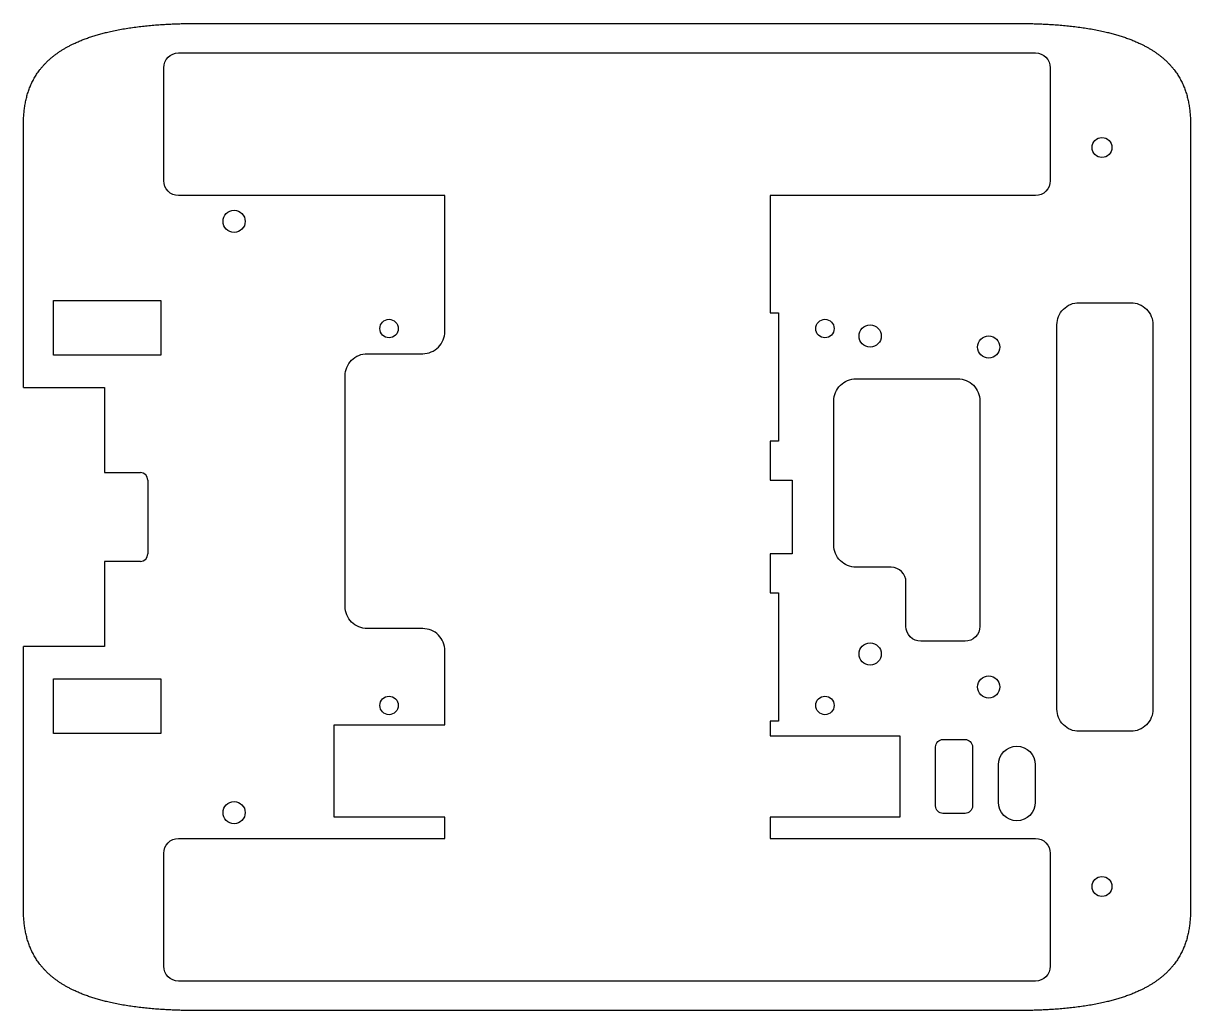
# Model space of a CAD drawing. Header units: millimetres. Extents: x -79 to 79, y -67 to 67.
import ezdxf

# ---------------------------------------------------------------- set-up
doc = ezdxf.new("R2010")
doc.units = ezdxf.units.MM

msp = doc.modelspace()

# ---------------------------------------------------------------- linework, layer by layer
for p, q in [((-55, 66.79), (55, 66.79)), ((-79, 17.5), (-79, 52.76)), ((79, 52.76), (79, -52.76)), ((-79, 17.5), (-68, 17.5)), ((-68, 17.5), (-68, 6)), ((-68, 6), (-63.15, 6)), ((-62.15, 5), (-62.15, -5)), ((-63.15, -6), (-68, -6)), ((-68, -6), (-68, -17.5)), ((-68, -17.5), (-79, -17.5)), ((-79, -52.76), (-79, -17.5)), ((55, -66.79), (-55, -66.79))]:
    msp.add_line(p, q)
for points in [[(-24.94, 22.1, 0.414214), (-21.94, 25.1), (-21.94, 43.5), (-58, 43.5, -0.414214), (-60, 45.5), (-60, 60.79, -0.414214), (-58, 62.79), (58, 62.79, -0.414214), (60, 60.79), (60, 45.5, -0.414214), (58, 43.5), (22.07, 43.5), (22.07, 27.61), (23.2, 27.61), (23.2, 10.24), (22.07, 10.24), (22.07, 5), (25.07, 5), (25.07, -5), (22.07, -5), (22.07, -10.24), (23.2, -10.24), (23.2, -27.61), (22.07, -27.61), (22.07, -29.6), (39.62, -29.6), (39.62, -40.6), (22.07, -40.6), (22.07, -43.5), (58, -43.5, -0.414214), (60, -45.5), (60, -60.79, -0.414214), (58, -62.79), (-58, -62.79, -0.414214), (-60, -60.79), (-60, -45.5, -0.414214), (-58, -43.5), (-21.94, -43.5), (-21.94, -40.6), (-36.94, -40.6), (-36.94, -28.1), (-21.94, -28.1), (-21.94, -18.1, 0.414214), (-24.94, -15.1), (-32.45, -15.1, -0.414214), (-35.45, -12.1), (-35.45, 19.1, -0.414214), (-32.45, 22.1)], [(70.9, -29), (63.9, -29, -0.414214), (60.9, -26), (60.9, 26, -0.414214), (63.9, 29), (70.9, 29, -0.414214), (73.9, 26), (73.9, -26, -0.414214)], [(40.47, -8.8, 0.414214), (38.47, -6.8), (33.71, -6.8, -0.414214), (30.71, -3.8), (30.71, 15.7, -0.414214), (33.71, 18.7), (47.47, 18.7, -0.414214), (50.47, 15.7), (50.47, -14.8, -0.414214), (48.47, -16.8), (42.47, -16.8, -0.414214), (40.47, -14.8)], [(44.47, -39.1), (44.47, -31.1, -0.414214), (45.47, -30.1), (48.47, -30.1, -0.414214), (49.47, -31.1), (49.47, -39.1, -0.414214), (48.47, -40.1), (45.47, -40.1, -0.414214)], [(52.97, -33.52, -1), (57.97, -33.52), (57.97, -38.6, -1), (52.97, -38.6)]]:
    msp.add_lwpolyline(points, format="xyb", close=True)
for points in [[(-60.4, 29.3), (-60.4, 21.9), (-74.9, 21.9), (-74.9, 29.3)], [(-60.4, -21.9), (-60.4, -29.3), (-74.9, -29.3), (-74.9, -21.9)]]:
    msp.add_lwpolyline(points, close=True)
for centre, radius in [((67, 50), 1.35), ((-50.47, 40), 1.5), ((-29.5, 25.5), 1.25), ((29.5, 25.5), 1.25), ((35.62, 24.48), 1.5), ((51.67, 23), 1.5), ((35.62, -18.53), 1.5), ((51.67, -23), 1.5), ((-29.5, -25.5), 1.25), ((29.5, -25.5), 1.25), ((-50.47, -40), 1.5), ((67, -50), 1.35)]:
    msp.add_circle(centre, radius)
for centre, start, end in [((-63.15, 5), 0, 90), ((-63.15, -5), 270, 0)]:
    msp.add_arc(centre, 1, start, end)
for points in [[(-75, 62.31), (-71.8, 64.88), (-66.79, 66.47), (-60.19, 66.79), (-55, 66.79)], [(55, 66.79), (60.19, 66.79), (66.79, 66.47), (71.8, 64.88), (75, 62.31)], [(-79, 52.76), (-79, 55.45), (-78.63, 58.16), (-77.27, 60.48), (-75, 62.31)], [(75, 62.31), (77.27, 60.48), (78.63, 58.16), (79, 55.45), (79, 52.76)], [(-75, -62.31), (-77.27, -60.48), (-78.63, -58.16), (-79, -55.45), (-79, -52.76)], [(79, -52.76), (79, -55.45), (78.63, -58.16), (77.27, -60.48), (75, -62.31)], [(-55, -66.79), (-60.19, -66.79), (-66.79, -66.47), (-71.8, -64.88), (-75, -62.31)], [(75, -62.31), (71.8, -64.88), (66.79, -66.47), (60.19, -66.79), (55, -66.79)]]:
    msp.add_open_spline(points, degree=4)

doc.saveas('drawing.dxf')
